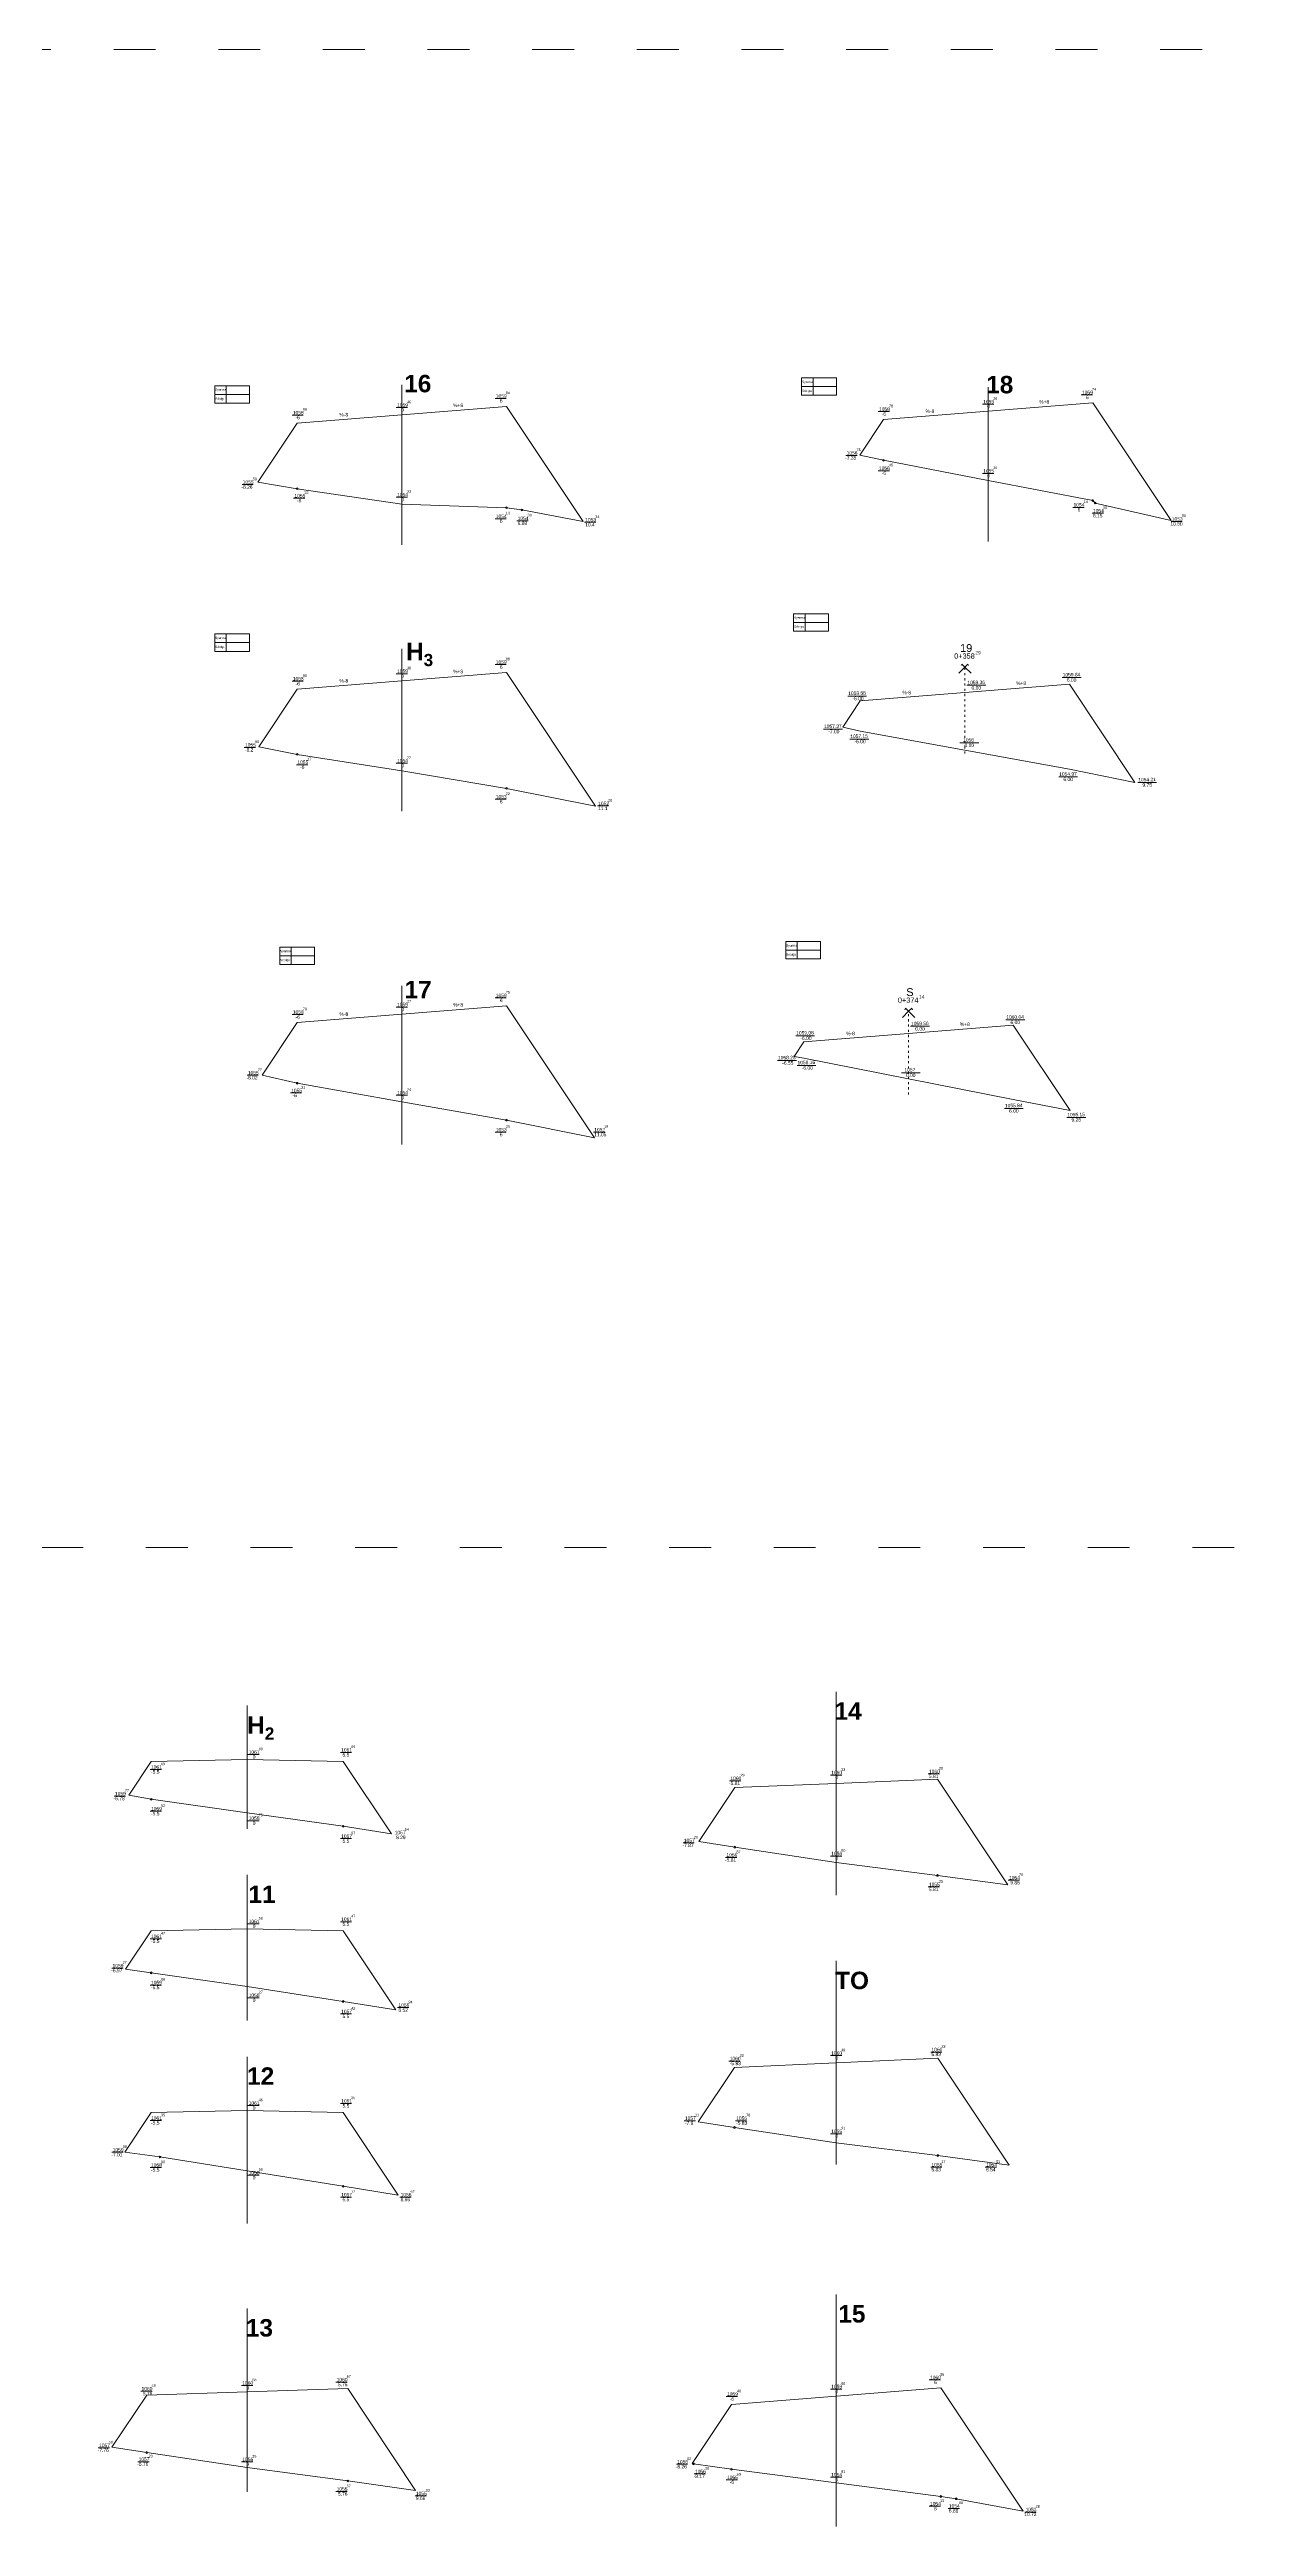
# Model space of a CAD drawing. Header units: millimetres. Extents: x 19067981 to 38137102, y 2652003 to 2652615.
# Drawn here: x 19068853.4 to 19068922.4, y 2652261.7 to 2652403.7 of the extents above; entities that cross this region are included whole.
import ezdxf

# ---------------------------------------------------------------- set-up
doc = ezdxf.new("R2010")
doc.units = ezdxf.units.MM
doc.linetypes.add('ACAD_ISO03W100', pattern=[30, 12, -18])
doc.layers.add('D.K Kesit No', color=93, linetype='Continuous', lineweight=9)
doc.layers.add('dever 1', color=242, linetype='Continuous')
doc.layers.add('en kesitler', color=7, linetype='Continuous')
doc.styles.get("Standard").update_dxf_attribs({"font": 'arial.ttf'})

msp = doc.modelspace()

# ---------------------------------------------------------------- linework, layer by layer
at = {"lineweight": 0, "ltscale": 2}
for p, q in [((19068878.898, 2652383.659), (19068879.543, 2652383.659)), ((19068912.502, 2652383.858), (19068913.147, 2652383.858)), ((19068867.261, 2652382.705), (19068867.905, 2652382.705)), ((19068873.236, 2652383.139), (19068873.881, 2652383.139)), ((19068900.865, 2652382.904), (19068901.509, 2652382.904)), ((19068906.84, 2652383.337), (19068907.485, 2652383.337)), ((19068899.009, 2652380.394), (19068899.654, 2652380.394)), ((19068900.865, 2652379.516), (19068901.509, 2652379.516)), ((19068906.84, 2652379.361), (19068907.485, 2652379.361)), ((19068864.391, 2652378.723), (19068865.035, 2652378.723)), ((19068867.351, 2652377.939), (19068867.995, 2652377.939)), ((19068873.236, 2652378.004), (19068873.881, 2652378.004)), ((19068878.898, 2652376.761), (19068879.543, 2652376.761)), ((19068880.149, 2652376.646), (19068880.793, 2652376.646)), ((19068884.027, 2652376.565), (19068884.671, 2652376.565)), ((19068912.019, 2652377.417), (19068912.664, 2652377.417)), ((19068913.133, 2652377.075), (19068913.778, 2652377.075)), ((19068917.652, 2652376.61), (19068918.297, 2652376.61)), ((19068873.236, 2652367.879), (19068873.881, 2652367.879)), ((19068878.898, 2652368.399), (19068879.543, 2652368.399)), ((19068867.261, 2652367.445), (19068867.905, 2652367.445)), ((19068864.52, 2652363.654), (19068865.165, 2652363.654)), ((19068867.523, 2652362.662), (19068868.167, 2652362.662)), ((19068873.236, 2652362.75), (19068873.881, 2652362.75)), ((19068878.898, 2652360.679), (19068879.543, 2652360.679)), ((19068884.764, 2652360.298), (19068885.409, 2652360.298)), ((19068867.261, 2652348.337), (19068867.905, 2652348.337)), ((19068873.236, 2652348.77), (19068873.881, 2652348.77)), ((19068878.898, 2652349.291), (19068879.543, 2652349.291)), ((19068864.681, 2652344.855), (19068865.326, 2652344.855)), ((19068867.164, 2652343.84), (19068867.809, 2652343.84)), ((19068873.236, 2652343.717), (19068873.881, 2652343.717)), ((19068878.898, 2652341.598), (19068879.543, 2652341.598)), ((19068884.539, 2652341.598), (19068885.184, 2652341.598)), ((19068864.73, 2652305.912), (19068865.375, 2652305.912)), ((19068870.032, 2652306.033), (19068870.676, 2652306.033)), ((19068859.131, 2652305.054), (19068859.776, 2652305.054)), ((19068892.347, 2652304.406), (19068892.992, 2652304.406)), ((19068898.128, 2652304.738), (19068898.773, 2652304.738)), ((19068903.729, 2652304.799), (19068904.373, 2652304.799)), ((19068857.061, 2652303.53), (19068857.706, 2652303.53)), ((19068859.131, 2652302.66), (19068859.776, 2652302.66)), ((19068864.73, 2652302.119), (19068865.375, 2652302.119)), ((19068870.032, 2652301.089), (19068870.676, 2652301.089)), ((19068889.678, 2652300.845), (19068890.322, 2652300.845)), ((19068892.117, 2652300.004), (19068892.762, 2652300.004)), ((19068898.128, 2652300.094), (19068898.773, 2652300.094)), ((19068903.729, 2652298.318), (19068904.373, 2652298.318)), ((19068908.32, 2652298.705), (19068908.964, 2652298.705)), ((19068864.73, 2652296.203), (19068865.375, 2652296.203)), ((19068870.032, 2652296.325), (19068870.676, 2652296.325)), ((19068859.131, 2652295.346), (19068859.776, 2652295.346)), ((19068856.927, 2652293.668), (19068857.572, 2652293.668)), ((19068859.131, 2652292.697), (19068859.776, 2652292.697)), ((19068864.73, 2652291.968), (19068865.375, 2652291.968)), ((19068873.315, 2652291.404), (19068873.96, 2652291.404)), ((19068870.032, 2652291.039), (19068870.676, 2652291.039)), ((19068898.128, 2652288.65), (19068898.773, 2652288.65)), ((19068903.873, 2652288.857), (19068904.517, 2652288.857)), ((19068892.31, 2652288.34), (19068892.955, 2652288.34)), ((19068864.73, 2652285.784), (19068865.375, 2652285.784)), ((19068870.032, 2652285.905), (19068870.676, 2652285.905)), ((19068859.131, 2652284.926), (19068859.776, 2652284.926)), ((19068889.739, 2652284.92), (19068890.384, 2652284.92)), ((19068892.675, 2652284.92), (19068893.32, 2652284.92)), ((19068898.128, 2652284.17), (19068898.773, 2652284.17)), ((19068856.934, 2652283.106), (19068857.579, 2652283.106)), ((19068859.131, 2652282.233), (19068859.776, 2652282.233)), ((19068864.73, 2652281.793), (19068865.375, 2652281.793)), ((19068903.873, 2652282.251), (19068904.517, 2652282.251)), ((19068907.002, 2652282.251), (19068907.647, 2652282.251)), ((19068870.032, 2652280.538), (19068870.676, 2652280.538)), ((19068873.439, 2652280.538), (19068874.083, 2652280.538)), ((19068869.772, 2652269.934), (19068870.417, 2652269.934)), ((19068903.79, 2652270.055), (19068904.435, 2652270.055)), ((19068858.588, 2652269.411), (19068859.233, 2652269.411)), ((19068864.365, 2652269.737), (19068865.01, 2652269.737)), ((19068892.153, 2652269.101), (19068892.798, 2652269.101)), ((19068898.128, 2652269.534), (19068898.773, 2652269.534)), ((19068856.152, 2652266.165), (19068856.796, 2652266.165)), ((19068858.419, 2652265.368), (19068859.064, 2652265.368)), ((19068864.365, 2652265.356), (19068865.01, 2652265.356)), ((19068889.293, 2652265.221), (19068889.938, 2652265.221)), ((19068890.318, 2652264.664), (19068890.962, 2652264.664)), ((19068892.153, 2652264.327), (19068892.798, 2652264.327)), ((19068898.128, 2652264.479), (19068898.773, 2652264.479)), ((19068869.772, 2652263.658), (19068870.417, 2652263.658)), ((19068874.316, 2652263.407), (19068874.961, 2652263.407)), ((19068903.79, 2652262.815), (19068904.435, 2652262.815)), ((19068904.872, 2652262.691), (19068905.517, 2652262.691)), ((19068909.273, 2652262.484), (19068909.917, 2652262.484))]:
    msp.add_line(p, q, dxfattribs=at)
at = {"linetype": 'ACAD_ISO03W100', "lineweight": 5, "ltscale": 0.01}
for p, q in [((19068905.834, 2652363.297), (19068905.834, 2652368.256)), ((19068902.607, 2652343.746), (19068902.607, 2652348.525))]:
    msp.add_line(p, q, dxfattribs=at)
at = {"layer": 'D.K Kesit No', "color": 0, "ltscale": 0.2}
for p, q in [((19068862.829, 2652383.393), (19068862.829, 2652384.393)), ((19068862.829, 2652384.393), (19068864.829, 2652384.393)), ((19068864.829, 2652383.893), (19068862.829, 2652383.893)), ((19068863.489, 2652384.393), (19068863.489, 2652383.393)), ((19068864.829, 2652384.393), (19068864.829, 2652383.393)), ((19068896.472, 2652383.842), (19068896.472, 2652384.842)), ((19068896.472, 2652384.842), (19068898.472, 2652384.842)), ((19068898.472, 2652384.342), (19068896.472, 2652384.342)), ((19068898.472, 2652383.842), (19068896.472, 2652383.842)), ((19068897.132, 2652384.842), (19068897.132, 2652383.842)), ((19068898.472, 2652384.842), (19068898.472, 2652383.842)), ((19068864.829, 2652383.393), (19068862.829, 2652383.393)), ((19068896.015, 2652370.32), (19068896.015, 2652371.32)), ((19068896.015, 2652371.32), (19068898.015, 2652371.32)), ((19068898.015, 2652370.82), (19068896.015, 2652370.82)), ((19068896.675, 2652371.32), (19068896.675, 2652370.32)), ((19068898.015, 2652371.32), (19068898.015, 2652370.32)), ((19068862.83, 2652369.159), (19068862.83, 2652370.159)), ((19068862.83, 2652370.159), (19068864.83, 2652370.159)), ((19068864.83, 2652369.659), (19068862.83, 2652369.659)), ((19068863.49, 2652370.159), (19068863.49, 2652369.159)), ((19068864.83, 2652370.159), (19068864.83, 2652369.159)), ((19068898.015, 2652370.32), (19068896.015, 2652370.32)), ((19068864.83, 2652369.159), (19068862.83, 2652369.159)), ((19068905.834, 2652368.256), (19068905.481, 2652367.902)), ((19068905.658, 2652368.432), (19068905.619, 2652368.34)), ((19068905.834, 2652368.256), (19068905.658, 2652368.432)), ((19068905.834, 2652368.256), (19068906.011, 2652368.432)), ((19068905.834, 2652368.256), (19068906.188, 2652367.902)), ((19068906.011, 2652368.432), (19068906.049, 2652368.34)), ((19068899.834, 2652366.316), (19068905.834, 2652366.796)), ((19068911.834, 2652367.276), (19068905.834, 2652366.796)), ((19068915.586, 2652361.647), (19068911.834, 2652367.276)), ((19068898.831, 2652364.81), (19068899.834, 2652366.316)), ((19068898.831, 2652364.81), (19068899.834, 2652364.586)), ((19068899.834, 2652364.586), (19068911.834, 2652362.406)), ((19068911.834, 2652362.406), (19068915.586, 2652361.647)), ((19068895.562, 2652351.526), (19068895.562, 2652352.526)), ((19068895.562, 2652352.526), (19068897.562, 2652352.526)), ((19068896.222, 2652352.526), (19068896.222, 2652351.526)), ((19068897.562, 2652352.526), (19068897.562, 2652351.526)), ((19068866.554, 2652351.205), (19068866.554, 2652352.205)), ((19068866.554, 2652352.205), (19068868.554, 2652352.205)), ((19068868.554, 2652351.705), (19068866.554, 2652351.705)), ((19068868.554, 2652351.205), (19068866.554, 2652351.205)), ((19068867.214, 2652352.205), (19068867.214, 2652351.205)), ((19068868.554, 2652352.205), (19068868.554, 2652351.205)), ((19068897.562, 2652352.026), (19068895.562, 2652352.026)), ((19068897.562, 2652351.526), (19068895.562, 2652351.526)), ((19068902.607, 2652348.525), (19068902.253, 2652348.171)), ((19068902.43, 2652348.701), (19068902.392, 2652348.609)), ((19068902.607, 2652348.525), (19068902.43, 2652348.701)), ((19068902.607, 2652348.525), (19068902.784, 2652348.701)), ((19068902.607, 2652348.525), (19068902.96, 2652348.171)), ((19068902.784, 2652348.701), (19068902.822, 2652348.609)), ((19068896.052, 2652345.932), (19068896.607, 2652346.764)), ((19068896.607, 2652346.764), (19068902.607, 2652347.244)), ((19068908.607, 2652347.724), (19068902.607, 2652347.244)), ((19068911.867, 2652342.834), (19068908.607, 2652347.724)), ((19068896.052, 2652345.932), (19068896.607, 2652345.844)), ((19068896.607, 2652345.844), (19068908.607, 2652343.464)), ((19068908.607, 2652343.464), (19068911.867, 2652342.834))]:
    msp.add_line(p, q, dxfattribs=at)
at = {"layer": 'D.K Kesit No', "lineweight": 0, "ltscale": 0.2}
for p, q in [((19068873.559, 2652384.443), (19068873.559, 2652375.259)), ((19068907.162, 2652384.307), (19068907.162, 2652375.458)), ((19068867.559, 2652382.246), (19068873.559, 2652382.726)), ((19068879.559, 2652383.206), (19068873.559, 2652382.726)), ((19068901.162, 2652382.445), (19068907.162, 2652382.925)), ((19068913.162, 2652383.405), (19068907.162, 2652382.925)), ((19068873.559, 2652369.306), (19068873.559, 2652360)), ((19068879.559, 2652367.946), (19068873.559, 2652367.466)), ((19068867.559, 2652366.986), (19068873.559, 2652367.466)), ((19068873.559, 2652349.992), (19068873.559, 2652340.891)), ((19068867.559, 2652347.878), (19068873.559, 2652348.358)), ((19068879.559, 2652348.838), (19068873.559, 2652348.358)), ((19068864.688, 2652308.717), (19068864.688, 2652301.657)), ((19068898.451, 2652309.516), (19068898.451, 2652297.842)), ((19068864.688, 2652305.626), (19068859.188, 2652305.516)), ((19068870.188, 2652305.516), (19068864.688, 2652305.626)), ((19068892.643, 2652304.021), (19068898.451, 2652304.261)), ((19068904.259, 2652304.501), (19068898.451, 2652304.261)), ((19068864.688, 2652299.009), (19068864.688, 2652290.661)), ((19068864.688, 2652295.917), (19068859.188, 2652295.807)), ((19068870.188, 2652295.807), (19068864.688, 2652295.917)), ((19068898.451, 2652294.075), (19068898.451, 2652282.401)), ((19068864.688, 2652288.589), (19068864.688, 2652279.019)), ((19068904.281, 2652288.51), (19068898.451, 2652288.238)), ((19068892.621, 2652287.966), (19068898.451, 2652288.238)), ((19068864.688, 2652285.498), (19068859.188, 2652285.388)), ((19068870.188, 2652285.388), (19068864.688, 2652285.498)), ((19068864.688, 2652274.158), (19068864.688, 2652263.647)), ((19068898.451, 2652274.959), (19068898.451, 2652261.655)), ((19068858.926, 2652269.185), (19068864.688, 2652269.372)), ((19068870.45, 2652269.559), (19068864.688, 2652269.372)), ((19068892.451, 2652268.642), (19068898.451, 2652269.122)), ((19068904.451, 2652269.602), (19068898.451, 2652269.122))]:
    msp.add_line(p, q, dxfattribs=at)
at = {"layer": 'D.K Kesit No', "color": 1, "lineweight": 0, "ltscale": 0.2}
for p, q in [((19068865.297, 2652378.854), (19068867.559, 2652382.246)), ((19068883.956, 2652376.611), (19068879.559, 2652383.206)), ((19068899.809, 2652380.415), (19068901.162, 2652382.445)), ((19068917.657, 2652376.663), (19068913.162, 2652383.405)), ((19068899.809, 2652380.415), (19068901.162, 2652380.115)), ((19068901.162, 2652380.115), (19068907.162, 2652378.965)), ((19068865.297, 2652378.854), (19068867.559, 2652378.486)), ((19068867.559, 2652378.486), (19068873.559, 2652377.596)), ((19068913.162, 2652377.805), (19068907.162, 2652378.965)), ((19068879.559, 2652377.396), (19068873.559, 2652377.596)), ((19068880.439, 2652377.266), (19068879.559, 2652377.396)), ((19068883.956, 2652376.611), (19068880.439, 2652377.266)), ((19068913.312, 2652377.665), (19068913.162, 2652377.805)), ((19068917.657, 2652376.663), (19068913.312, 2652377.665)), ((19068884.661, 2652360.292), (19068879.559, 2652367.946)), ((19068865.356, 2652363.682), (19068867.559, 2652366.986)), ((19068865.356, 2652363.682), (19068867.559, 2652363.256)), ((19068867.559, 2652363.256), (19068873.559, 2652362.306)), ((19068879.559, 2652361.306), (19068873.559, 2652362.306)), ((19068884.661, 2652360.292), (19068879.559, 2652361.306)), ((19068884.605, 2652341.268), (19068879.559, 2652348.838)), ((19068865.544, 2652344.855), (19068867.559, 2652347.878)), ((19068865.544, 2652344.855), (19068867.559, 2652344.398)), ((19068867.559, 2652344.398), (19068873.559, 2652343.328)), ((19068879.559, 2652342.288), (19068873.559, 2652343.328)), ((19068884.605, 2652341.268), (19068879.559, 2652342.288)), ((19068857.905, 2652303.592), (19068859.188, 2652305.516)), ((19068872.957, 2652301.363), (19068870.188, 2652305.516)), ((19068890.58, 2652300.927), (19068892.643, 2652304.021)), ((19068908.303, 2652298.434), (19068904.259, 2652304.501)), ((19068857.905, 2652303.592), (19068859.188, 2652303.346)), ((19068859.188, 2652303.346), (19068864.688, 2652302.576)), ((19068870.188, 2652301.796), (19068864.688, 2652302.576)), ((19068872.957, 2652301.363), (19068870.188, 2652301.796)), ((19068890.58, 2652300.927), (19068892.643, 2652300.601)), ((19068892.643, 2652300.601), (19068898.451, 2652299.731)), ((19068904.259, 2652298.981), (19068898.451, 2652299.731)), ((19068908.303, 2652298.434), (19068904.259, 2652298.981)), ((19068857.72, 2652293.606), (19068859.188, 2652295.807)), ((19068864.688, 2652296.167), (19068864.688, 2652296.167)), ((19068873.211, 2652291.273), (19068870.188, 2652295.807)), ((19068857.72, 2652293.606), (19068859.188, 2652293.397)), ((19068859.188, 2652293.397), (19068864.688, 2652292.607)), ((19068870.188, 2652291.757), (19068864.688, 2652292.607)), ((19068864.688, 2652291.932), (19068864.688, 2652291.932)), ((19068873.211, 2652291.273), (19068870.188, 2652291.757)), ((19068908.376, 2652282.367), (19068904.281, 2652288.51)), ((19068890.551, 2652284.861), (19068892.621, 2652287.966)), ((19068864.688, 2652285.748), (19068864.688, 2652285.748)), ((19068857.673, 2652283.116), (19068859.188, 2652285.388)), ((19068873.344, 2652280.654), (19068870.188, 2652285.388)), ((19068890.551, 2652284.861), (19068892.621, 2652284.528)), ((19068892.621, 2652284.528), (19068898.451, 2652283.658)), ((19068857.673, 2652283.116), (19068859.688, 2652282.838)), ((19068859.688, 2652282.838), (19068864.688, 2652282.038)), ((19068904.281, 2652282.918), (19068898.451, 2652283.658)), ((19068908.376, 2652282.367), (19068904.281, 2652282.918)), ((19068870.188, 2652281.158), (19068864.688, 2652282.038)), ((19068864.688, 2652281.757), (19068864.688, 2652281.757)), ((19068873.344, 2652280.654), (19068870.188, 2652281.158)), ((19068856.932, 2652266.195), (19068858.926, 2652269.185)), ((19068874.344, 2652263.718), (19068870.45, 2652269.559)), ((19068890.194, 2652265.258), (19068892.451, 2652268.642)), ((19068909.167, 2652262.527), (19068904.451, 2652269.602)), ((19068856.932, 2652266.195), (19068858.926, 2652265.892)), ((19068858.926, 2652265.892), (19068864.688, 2652265.042)), ((19068870.45, 2652264.262), (19068864.688, 2652265.042)), ((19068874.344, 2652263.718), (19068870.45, 2652264.262)), ((19068890.194, 2652265.258), (19068890.281, 2652265.242)), ((19068890.281, 2652265.242), (19068892.451, 2652264.932)), ((19068892.451, 2652264.932), (19068898.451, 2652264.152)), ((19068904.451, 2652263.372), (19068898.451, 2652264.152)), ((19068905.331, 2652263.242), (19068904.451, 2652263.372)), ((19068909.167, 2652262.527), (19068905.331, 2652263.242))]:
    msp.add_line(p, q, dxfattribs=at)
at = {"layer": 'D.K Kesit No', "color": 0, "linetype": 'ACAD_ISO03W100', "lineweight": 15, "ltscale": 0.2}
for p, q in [((19068899.122, 2652366.599), (19068900.199, 2652366.599)), ((19068905.952, 2652367.213), (19068907.029, 2652367.213)), ((19068911.418, 2652367.657), (19068912.495, 2652367.657)), ((19068897.735, 2652364.704), (19068898.813, 2652364.704)), ((19068899.24, 2652364.133), (19068900.318, 2652364.133)), ((19068905.551, 2652363.912), (19068906.629, 2652363.912)), ((19068911.217, 2652361.962), (19068912.295, 2652361.962)), ((19068915.751, 2652361.644), (19068916.828, 2652361.644)), ((19068908.185, 2652348.031), (19068909.262, 2652348.031)), ((19068896.137, 2652347.122), (19068897.214, 2652347.122)), ((19068902.724, 2652347.662), (19068903.802, 2652347.662)), ((19068895.097, 2652345.704), (19068896.175, 2652345.704)), ((19068896.215, 2652345.423), (19068897.293, 2652345.423)), ((19068902.191, 2652345.005), (19068903.268, 2652345.005)), ((19068908.105, 2652342.956), (19068909.182, 2652342.956)), ((19068911.682, 2652342.436), (19068912.76, 2652342.436))]:
    msp.add_line(p, q, dxfattribs=at)
at = {"layer": 'D.K Kesit No', "color": 1, "lineweight": 0, "ltscale": 0.2}
for centre in [(19068901.162, 2652380.115), (19068867.559, 2652378.486), (19068913.162, 2652377.805), (19068879.559, 2652377.396), (19068880.439, 2652377.266), (19068913.312, 2652377.665), (19068867.559, 2652363.256), (19068879.559, 2652361.306), (19068867.559, 2652344.398), (19068879.559, 2652342.288), (19068859.188, 2652303.346), (19068870.188, 2652301.796), (19068892.643, 2652300.601), (19068904.259, 2652298.981), (19068859.188, 2652293.397), (19068870.188, 2652291.757), (19068892.621, 2652284.528), (19068859.688, 2652282.838), (19068904.281, 2652282.918), (19068870.188, 2652281.158), (19068858.926, 2652265.892), (19068870.45, 2652264.262), (19068890.281, 2652265.242), (19068892.451, 2652264.932), (19068904.451, 2652263.372), (19068905.331, 2652263.242)]:
    msp.add_circle(centre, 0.05, dxfattribs=at)
at = {"layer": 'dever 1', "linetype": 'ACAD_ISO03W100', "lineweight": 0, "ltscale": 0.2}
msp.add_lwpolyline([(19068449.034, 2652403.664), (19069167.279, 2652403.664), (19069167.279, 2652317.787), (19068449.034, 2652317.787), (19068449.034, 2652403.664)], dxfattribs=at)

# ---------------------------------------------------------------- texts
at = {"color": 1, "lineweight": 0}
for s, insert, char_height, width, attachment_point in [('{\\C5;46}', (19068873.855, 2652383.537), 0.15, 4.707345624410664e-14, 1), ('{\\C5;1059}', (19068878.943, 2652383.901), 0.2, 0.87201, 1), ('{\\C5;    6}', (19068878.864, 2652383.42), 0.2, 0.96851, 7), ('{\\C5;94}', (19068879.517, 2652384.058), 0.15, 4.707345624410664e-14, 1), ('{\\C5;1059}', (19068906.885, 2652383.579), 0.2, 0.87201, 1), ('{\\C5;26}', (19068907.459, 2652383.736), 0.15, 4.707345624410664e-14, 1), ('{\\C5;1059}', (19068912.547, 2652384.1), 0.2, 0.87201, 1), ('{\\C5;    6}', (19068912.468, 2652383.618), 0.2, 0.96851, 7), ('{\\C5;74}', (19068913.121, 2652384.257), 0.15, 4.707345624410664e-14, 1), ('{\\C5;1058}', (19068867.306, 2652382.947), 0.2, 0.87201, 1), ('{\\C5;   -6}', (19068867.227, 2652382.466), 0.2, 0.96851, 7), ('{\\C5;98}', (19068867.88, 2652383.104), 0.15, 4.707345624410664e-14, 1), ('{\\C5;1059}', (19068873.281, 2652383.381), 0.2, 0.87201, 1), ('{\\C5;    0}', (19068873.202, 2652382.899), 0.2, 0.96851, 7), ('{\\C5;1058}', (19068900.91, 2652383.146), 0.2, 0.87201, 1), ('{\\C5;   -6}', (19068900.831, 2652382.664), 0.2, 0.96851, 7), ('{\\C5;78}', (19068901.483, 2652383.303), 0.15, 4.707345624410664e-14, 1), ('{\\C5;    0}', (19068906.806, 2652383.098), 0.2, 0.96851, 7), ('{\\C5;75}', (19068899.628, 2652380.793), 0.15, 4.707345624410664e-14, 1), ('{\\C5;-7.35}', (19068898.975, 2652380.154), 0.2, 0.96851, 7), ('{\\C5;1056}', (19068899.054, 2652380.636), 0.2, 0.87201, 1), ('{\\C5;1056}', (19068900.91, 2652379.758), 0.2, 0.87201, 1), ('{\\C5;   -6}', (19068900.831, 2652379.276), 0.2, 0.96851, 7), ('{\\C5;45}', (19068901.483, 2652379.915), 0.15, 4.707345624410664e-14, 1), ('{\\C5;1055}', (19068906.885, 2652379.603), 0.2, 0.87201, 1), ('{\\C5;    0}', (19068906.806, 2652379.121), 0.2, 0.96851, 7), ('{\\C5;30}', (19068907.459, 2652379.759), 0.15, 4.707345624410664e-14, 1), ('{\\C5;-8.26}', (19068864.357, 2652378.484), 0.2, 0.96851, 7), ('{\\C5;1055}', (19068864.436, 2652378.965), 0.2, 0.87201, 1), ('{\\C5;59}', (19068865.01, 2652379.122), 0.15, 4.707345624410664e-14, 1), ('{\\C5;1055}', (19068867.395, 2652378.181), 0.2, 0.87201, 1), ('{\\C5;   -6}', (19068867.316, 2652377.699), 0.2, 0.96851, 7), ('{\\C5;22}', (19068867.969, 2652378.338), 0.15, 4.707345624410664e-14, 1), ('{\\C5;1054}', (19068873.281, 2652378.246), 0.2, 0.87201, 1), ('{\\C5;    0}', (19068873.202, 2652377.764), 0.2, 0.96851, 7), ('{\\C5;33}', (19068873.855, 2652378.403), 0.15, 4.707345624410664e-14, 1), ('{\\C5;14}', (19068912.638, 2652377.816), 0.15, 4.707345624410664e-14, 1), ('{\\C5;1054}', (19068878.943, 2652377.003), 0.2, 0.87201, 1), ('{\\C5;    6}', (19068878.864, 2652376.522), 0.2, 0.96851, 7), ('{\\C5;13}', (19068879.517, 2652377.16), 0.15, 4.707345624410664e-14, 1), ('{\\C5; 6.88}', (19068880.115, 2652376.406), 0.2, 0.96851, 7), ('{\\C5;1054}', (19068880.194, 2652376.888), 0.2, 0.87201, 1), ('{\\C5;00}', (19068880.768, 2652377.045), 0.15, 4.707345624410664e-14, 1), ('{\\C5; 10.4}', (19068883.992, 2652376.326), 0.2, 0.96851, 7), ('{\\C5;1053}', (19068884.071, 2652376.807), 0.2, 0.87201, 1), ('{\\C5;34}', (19068884.645, 2652376.964), 0.15, 4.707345624410664e-14, 1), ('{\\C5;1054}', (19068912.064, 2652377.659), 0.2, 0.87201, 1), ('{\\C5;    6}', (19068911.985, 2652377.177), 0.2, 0.96851, 7), ('{\\C5; 6.15}', (19068913.099, 2652376.835), 0.2, 0.96851, 7), ('{\\C5;1054}', (19068913.178, 2652377.317), 0.2, 0.87201, 1), ('{\\C5;00}', (19068913.752, 2652377.473), 0.15, 4.707345624410664e-14, 1), ('{\\C5;10.50}', (19068917.618, 2652376.37), 0.2, 0.96851, 7), ('{\\C5;1053}', (19068917.697, 2652376.852), 0.2, 0.87201, 1), ('{\\C5;00}', (19068918.271, 2652377.009), 0.15, 4.707345624410664e-14, 1), ('{\\C5;1059}', (19068873.281, 2652368.121), 0.2, 0.87201, 1), ('{\\C5;38}', (19068873.855, 2652368.277), 0.15, 4.707345624410664e-14, 1), ('{\\C5;1059}', (19068878.943, 2652368.642), 0.2, 0.87201, 1), ('{\\C5;    6}', (19068878.864, 2652368.16), 0.2, 0.96851, 7), ('{\\C5;86}', (19068879.517, 2652368.798), 0.15, 4.707345624410664e-14, 1), ('{\\C5;1058}', (19068867.306, 2652367.688), 0.2, 0.87201, 1), ('{\\C5;   -6}', (19068867.227, 2652367.206), 0.2, 0.96851, 7), ('{\\C5;90}', (19068867.88, 2652367.844), 0.15, 4.707345624410664e-14, 1), ('{\\C5;    0}', (19068873.202, 2652367.639), 0.2, 0.96851, 7), ('{\\C5; -8.2}', (19068864.486, 2652363.414), 0.2, 0.96851, 7), ('{\\C5;1055}', (19068864.565, 2652363.896), 0.2, 0.87201, 1), ('{\\C5;60}', (19068865.139, 2652364.053), 0.15, 4.707345624410664e-14, 1), ('{\\C5;1055}', (19068867.568, 2652362.904), 0.2, 0.87201, 1), ('{\\C5;   -6}', (19068867.489, 2652362.423), 0.2, 0.96851, 7), ('{\\C5;17}', (19068868.142, 2652363.061), 0.15, 4.707345624410664e-14, 1), ('{\\C5;1054}', (19068873.281, 2652362.992), 0.2, 0.87201, 1), ('{\\C5;    0}', (19068873.202, 2652362.511), 0.2, 0.96851, 7), ('{\\C5;22}', (19068873.855, 2652363.149), 0.15, 4.707345624410664e-14, 1), ('{\\C5;1053}', (19068878.943, 2652360.921), 0.2, 0.87201, 1), ('{\\C5;22}', (19068879.517, 2652361.078), 0.15, 4.707345624410664e-14, 1), ('{\\C5;    6}', (19068878.864, 2652360.439), 0.2, 0.96851, 7), ('{\\C5; 11.1}', (19068884.73, 2652360.058), 0.2, 0.96851, 7), ('{\\C5;1052}', (19068884.809, 2652360.54), 0.2, 0.87201, 1), ('{\\C5;20}', (19068885.383, 2652360.696), 0.15, 4.707345624410664e-14, 1), ('{\\C5;1059}', (19068878.943, 2652349.533), 0.2, 0.87201, 1), ('{\\C5;75}', (19068879.517, 2652349.69), 0.15, 4.707345624410664e-14, 1), ('{\\C5;1058}', (19068867.306, 2652348.579), 0.2, 0.87201, 1), ('{\\C5;   -6}', (19068867.227, 2652348.097), 0.2, 0.96851, 7), ('{\\C5;79}', (19068867.88, 2652348.736), 0.15, 4.707345624410664e-14, 1), ('{\\C5;1059}', (19068873.281, 2652349.012), 0.2, 0.87201, 1), ('{\\C5;    0}', (19068873.202, 2652348.53), 0.2, 0.96851, 7), ('{\\C5;27}', (19068873.855, 2652349.169), 0.15, 4.707345624410664e-14, 1), ('{\\C5;    6}', (19068878.864, 2652349.051), 0.2, 0.96851, 7), ('{\\C5;77}', (19068865.3, 2652345.254), 0.15, 4.707345624410664e-14, 1), ('{\\C5;-8.02}', (19068864.647, 2652344.615), 0.2, 0.96851, 7), ('{\\C5;1055}', (19068864.726, 2652345.097), 0.2, 0.87201, 1), ('{\\C5;1055}', (19068867.209, 2652344.082), 0.2, 0.87201, 1), ('{\\C5;  -6}', (19068867.13, 2652343.6), 0.2, 0.96851, 7), ('{\\C5;31}', (19068867.783, 2652344.239), 0.15, 4.707345624410664e-14, 1), ('{\\C5;1054}', (19068873.281, 2652343.959), 0.2, 0.87201, 1), ('{\\C5;24}', (19068873.855, 2652344.116), 0.15, 4.707345624410664e-14, 1), ('{\\C5;    0}', (19068873.202, 2652343.477), 0.2, 0.96851, 7), ('{\\C5;1053}', (19068878.943, 2652341.84), 0.2, 0.87201, 1), ('{\\C5;    6}', (19068878.864, 2652341.358), 0.2, 0.96851, 7), ('{\\C5;20}', (19068879.517, 2652341.996), 0.15, 4.707345624410664e-14, 1), ('{\\C5; 11.05}', (19068884.505, 2652341.358), 0.2, 0.96851, 7), ('{\\C5;1052}', (19068884.584, 2652341.84), 0.2, 0.87201, 1), ('{\\C5;18}', (19068885.158, 2652341.996), 0.15, 4.707345624410664e-14, 1), ('{\\C5;69}', (19068859.75, 2652305.453), 0.15, 4.707345624410664e-14, 1), ('{\\C5;1061}', (19068864.775, 2652306.154), 0.2, 0.87201, 1), ('{\\C5;    0}', (19068864.696, 2652305.672), 0.2, 0.96851, 7), ('{\\C5;80}', (19068865.349, 2652306.311), 0.15, 4.707345624410664e-14, 1), ('{\\C5;1061}', (19068870.077, 2652306.275), 0.2, 0.87201, 1), ('{\\C5;  5.5}', (19068869.998, 2652305.794), 0.2, 0.96851, 7), ('{\\C5;69}', (19068870.65, 2652306.432), 0.15, 4.707345624410664e-14, 1), ('{\\C5;    -5.5}', (19068858.867, 2652304.815), 0.2, 0.96851, 7), ('{\\C5;1061}', (19068859.176, 2652305.297), 0.2, 0.87201, 1), ('{\\C5;-5.81}', (19068892.313, 2652304.166), 0.2, 0.96851, 7), ('{\\C5;1060}', (19068892.392, 2652304.648), 0.2, 0.87201, 1), ('{\\C5;29}', (19068892.966, 2652304.805), 0.15, 4.707345624410664e-14, 1), ('{\\C5;1060}', (19068898.173, 2652304.98), 0.2, 0.87201, 1), ('{\\C5;    0}', (19068898.094, 2652304.498), 0.2, 0.96851, 7), ('{\\C5;53}', (19068898.747, 2652305.136), 0.15, 4.707345624410664e-14, 1), ('{\\C5; 5.81}', (19068903.695, 2652304.56), 0.2, 0.96851, 7), ('{\\C5;1060}', (19068903.773, 2652305.041), 0.2, 0.87201, 1), ('{\\C5;29}', (19068904.347, 2652305.198), 0.15, 4.707345624410664e-14, 1), ('{\\C5;   -6.78}', (19068856.797, 2652303.29), 0.2, 0.96851, 7), ('{\\C5;1059}', (19068857.106, 2652303.772), 0.2, 0.87201, 1), ('{\\C5;77}', (19068857.68, 2652303.928), 0.15, 4.707345624410664e-14, 1), ('{\\C5;    -5.5}', (19068858.867, 2652302.42), 0.2, 0.96851, 7), ('{\\C5;1059}', (19068859.176, 2652302.902), 0.2, 0.87201, 1), ('{\\C5;52}', (19068859.75, 2652303.059), 0.15, 4.707345624410664e-14, 1), ('{\\C5;1058}', (19068864.775, 2652302.361), 0.2, 0.87201, 1), ('{\\C5;    0}', (19068864.696, 2652301.879), 0.2, 0.96851, 7), ('{\\C5;75}', (19068865.349, 2652302.517), 0.15, 4.707345624410664e-14, 1), ('{\\C5;1057}', (19068870.077, 2652301.331), 0.2, 0.87201, 1), ('{\\C5;97}', (19068870.65, 2652301.487), 0.15, 4.707345624410664e-14, 1), ('{\\C5;1057}', (19068873.148, 2652301.541), 0.2, 0.87201, 1), ('{\\C5;  8.29}', (19068873.069, 2652301.059), 0.2, 0.96851, 7), ('{\\C5;54}', (19068873.722, 2652301.697), 0.15, 4.707345624410664e-14, 1), ('{\\C5;20}', (19068890.297, 2652301.244), 0.15, 4.707345624410664e-14, 1), ('{\\C5;  5.5}', (19068869.998, 2652300.849), 0.2, 0.96851, 7), ('{\\C5;-7.87}', (19068889.644, 2652300.605), 0.2, 0.96851, 7), ('{\\C5;1057}', (19068889.723, 2652301.087), 0.2, 0.87201, 1), ('{\\C5;-5.81}', (19068892.083, 2652299.765), 0.2, 0.96851, 7), ('{\\C5;1056}', (19068892.162, 2652300.246), 0.2, 0.87201, 1), ('{\\C5;87}', (19068892.736, 2652300.403), 0.15, 4.707345624410664e-14, 1), ('{\\C5;1056}', (19068898.173, 2652300.336), 0.2, 0.87201, 1), ('{\\C5;    0}', (19068898.094, 2652299.854), 0.2, 0.96851, 7), ('{\\C5;00}', (19068898.747, 2652300.493), 0.15, 4.707345624410664e-14, 1), ('{\\C5; 5.81}', (19068903.695, 2652298.078), 0.2, 0.96851, 7), ('{\\C5;1055}', (19068903.773, 2652298.56), 0.2, 0.87201, 1), ('{\\C5;25}', (19068904.347, 2652298.717), 0.15, 4.707345624410664e-14, 1), ('{\\C5;1054}', (19068908.365, 2652298.947), 0.2, 0.87201, 1), ('{\\C5;  9.85}', (19068908.286, 2652298.465), 0.2, 0.96851, 7), ('{\\C5;70}', (19068908.939, 2652299.104), 0.15, 4.707345624410664e-14, 1), ('{\\C5;1061}', (19068859.176, 2652295.588), 0.2, 0.87201, 1), ('{\\C5;47}', (19068859.75, 2652295.744), 0.15, 4.707345624410664e-14, 1), ('{\\C5;1061}', (19068864.775, 2652296.445), 0.2, 0.87201, 1), ('{\\C5;    0}', (19068864.696, 2652295.964), 0.2, 0.96851, 7), ('{\\C5;58}', (19068865.349, 2652296.602), 0.15, 4.707345624410664e-14, 1), ('{\\C5;1061}', (19068870.077, 2652296.567), 0.2, 0.87201, 1), ('{\\C5;  5.5}', (19068869.998, 2652296.085), 0.2, 0.96851, 7), ('{\\C5;47}', (19068870.65, 2652296.723), 0.15, 4.707345624410664e-14, 1), ('{\\C5;27}', (19068857.546, 2652294.067), 0.15, 4.707345624410664e-14, 1), ('{\\C5;    -5.5}', (19068858.867, 2652295.106), 0.2, 0.96851, 7), ('{\\C5;   -6.97}', (19068856.663, 2652293.428), 0.2, 0.96851, 7), ('{\\C5;1059}', (19068856.972, 2652293.91), 0.2, 0.87201, 1), ('{\\C5;    -5.5}', (19068858.867, 2652292.457), 0.2, 0.96851, 7), ('{\\C5;1059}', (19068859.176, 2652292.939), 0.2, 0.87201, 1), ('{\\C5;06}', (19068859.75, 2652293.096), 0.15, 4.707345624410664e-14, 1), ('{\\C5;1058}', (19068864.775, 2652292.21), 0.2, 0.87201, 1), ('{\\C5;    0}', (19068864.696, 2652291.728), 0.2, 0.96851, 7), ('{\\C5;27}', (19068865.349, 2652292.367), 0.15, 4.707345624410664e-14, 1), ('{\\C5;1057}', (19068870.077, 2652291.281), 0.2, 0.87201, 1), ('{\\C5;42}', (19068870.65, 2652291.438), 0.15, 4.707345624410664e-14, 1), ('{\\C5; 8.52}', (19068873.281, 2652291.164), 0.2, 0.96851, 7), ('{\\C5;1056}', (19068873.36, 2652291.646), 0.2, 0.87201, 1), ('{\\C5;94}', (19068873.934, 2652291.803), 0.15, 4.707345624410664e-14, 1), ('{\\C5;  5.5}', (19068869.998, 2652290.799), 0.2, 0.96851, 7), ('{\\C5;1060}', (19068892.355, 2652288.582), 0.2, 0.87201, 1), ('{\\C5;22}', (19068892.929, 2652288.739), 0.15, 4.707345624410664e-14, 1), ('{\\C5;1060}', (19068898.173, 2652288.892), 0.2, 0.87201, 1), ('{\\C5;    0}', (19068898.094, 2652288.41), 0.2, 0.96851, 7), ('{\\C5;49}', (19068898.747, 2652289.049), 0.15, 4.707345624410664e-14, 1), ('{\\C5; 5.83}', (19068903.839, 2652288.617), 0.2, 0.96851, 7), ('{\\C5;1060}', (19068903.918, 2652289.099), 0.2, 0.87201, 1), ('{\\C5;22}', (19068904.491, 2652289.255), 0.15, 4.707345624410664e-14, 1), ('{\\C5; -5.83}', (19068892.276, 2652288.1), 0.2, 0.96851, 7), ('{\\C5;1061}', (19068864.775, 2652286.026), 0.2, 0.87201, 1), ('{\\C5;    0}', (19068864.696, 2652285.544), 0.2, 0.96851, 7), ('{\\C5;46}', (19068865.349, 2652286.183), 0.15, 4.707345624410664e-14, 1), ('{\\C5;1061}', (19068870.077, 2652286.147), 0.2, 0.87201, 1), ('{\\C5;  5.5}', (19068869.998, 2652285.665), 0.2, 0.96851, 7), ('{\\C5;35}', (19068870.65, 2652286.304), 0.15, 4.707345624410664e-14, 1), ('{\\C5;    -5.5}', (19068858.867, 2652284.687), 0.2, 0.96851, 7), ('{\\C5;1061}', (19068859.176, 2652285.168), 0.2, 0.87201, 1), ('{\\C5;35}', (19068859.75, 2652285.325), 0.15, 4.707345624410664e-14, 1), ('{\\C5; -7.9}', (19068889.705, 2652284.681), 0.2, 0.96851, 7), ('{\\C5;1057}', (19068889.784, 2652285.162), 0.2, 0.87201, 1), ('{\\C5;11}', (19068890.358, 2652285.319), 0.15, 4.707345624410664e-14, 1), ('{\\C5; -5.83}', (19068892.641, 2652284.681), 0.2, 0.96851, 7), ('{\\C5;1056}', (19068892.72, 2652285.162), 0.2, 0.87201, 1), ('{\\C5;78}', (19068893.294, 2652285.319), 0.15, 4.707345624410664e-14, 1), ('{\\C5;1055}', (19068898.173, 2652284.412), 0.2, 0.87201, 1), ('{\\C5;    0}', (19068898.094, 2652283.931), 0.2, 0.96851, 7), ('{\\C5;91}', (19068898.747, 2652284.569), 0.15, 4.707345624410664e-14, 1), ('{\\C5;   -7.01}', (19068856.67, 2652282.867), 0.2, 0.96851, 7), ('{\\C5;1059}', (19068856.979, 2652283.349), 0.2, 0.87201, 1), ('{\\C5;08}', (19068857.553, 2652283.505), 0.15, 4.707345624410664e-14, 1), ('{\\C5;    -5.5}', (19068858.867, 2652281.993), 0.2, 0.96851, 7), ('{\\C5;1058}', (19068859.176, 2652282.475), 0.2, 0.87201, 1), ('{\\C5;80}', (19068859.75, 2652282.632), 0.15, 4.707345624410664e-14, 1), ('{\\C5;1058}', (19068864.775, 2652282.035), 0.2, 0.87201, 1), ('{\\C5;    0}', (19068864.696, 2652281.553), 0.2, 0.96851, 7), ('{\\C5;00}', (19068865.349, 2652282.192), 0.15, 4.707345624410664e-14, 1), ('{\\C5; 5.83}', (19068903.839, 2652282.011), 0.2, 0.96851, 7), ('{\\C5;1055}', (19068903.918, 2652282.493), 0.2, 0.87201, 1), ('{\\C5;17}', (19068904.491, 2652282.65), 0.15, 4.707345624410664e-14, 1), ('{\\C5; 8.54}', (19068906.968, 2652282.011), 0.2, 0.96851, 7), ('{\\C5;1054}', (19068907.047, 2652282.493), 0.2, 0.87201, 1), ('{\\C5;81}', (19068907.621, 2652282.65), 0.15, 4.707345624410664e-14, 1), ('{\\C5;1057}', (19068870.077, 2652280.78), 0.2, 0.87201, 1), ('{\\C5;  5.5}', (19068869.998, 2652280.298), 0.2, 0.96851, 7), ('{\\C5;12}', (19068870.65, 2652280.936), 0.15, 4.707345624410664e-14, 1), ('{\\C5; 8.66}', (19068873.405, 2652280.298), 0.2, 0.96851, 7), ('{\\C5;1056}', (19068873.484, 2652280.78), 0.2, 0.87201, 1), ('{\\C5;62}', (19068874.057, 2652280.936), 0.15, 4.707345624410664e-14, 1), ('{\\C5;1060}', (19068864.41, 2652269.979), 0.2, 0.87201, 1), ('{\\C5;68}', (19068864.984, 2652270.136), 0.15, 4.707345624410664e-14, 1), ('{\\C5;1060}', (19068869.817, 2652270.176), 0.2, 0.87201, 1), ('{\\C5;  5.76}', (19068869.738, 2652269.694), 0.2, 0.96851, 7), ('{\\C5;67}', (19068870.391, 2652270.333), 0.15, 4.707345624410664e-14, 1), ('{\\C5;88}', (19068898.747, 2652269.933), 0.15, 4.707345624410664e-14, 1), ('{\\C5;1060}', (19068903.835, 2652270.297), 0.2, 0.87201, 1), ('{\\C5;    6}', (19068903.756, 2652269.816), 0.2, 0.96851, 7), ('{\\C5;36}', (19068904.409, 2652270.454), 0.15, 4.707345624410664e-14, 1), ('{\\C5;1060}', (19068858.633, 2652269.653), 0.2, 0.87201, 1), ('{\\C5;  5.76}', (19068858.554, 2652269.171), 0.2, 0.96851, 7), ('{\\C5;49}', (19068859.207, 2652269.809), 0.15, 4.707345624410664e-14, 1), ('{\\C5;    0}', (19068864.331, 2652269.497), 0.2, 0.96851, 7), ('{\\C5;1059}', (19068892.198, 2652269.343), 0.2, 0.87201, 1), ('{\\C5;   -6}', (19068892.119, 2652268.862), 0.2, 0.96851, 7), ('{\\C5;40}', (19068892.772, 2652269.5), 0.15, 4.707345624410664e-14, 1), ('{\\C5;1059}', (19068898.173, 2652269.777), 0.2, 0.87201, 1), ('{\\C5;    0}', (19068898.094, 2652269.295), 0.2, 0.96851, 7), ('{\\C5;-7.76}', (19068856.118, 2652265.926), 0.2, 0.96851, 7), ('{\\C5;1057}', (19068856.197, 2652266.408), 0.2, 0.87201, 1), ('{\\C5;50}', (19068856.77, 2652266.564), 0.15, 4.707345624410664e-14, 1), ('{\\C5;20}', (19068859.038, 2652265.767), 0.15, 4.707345624410664e-14, 1), ('{\\C5;35}', (19068864.984, 2652265.755), 0.15, 4.707345624410664e-14, 1), ('{\\C5;-5.76}', (19068858.385, 2652265.128), 0.2, 0.96851, 7), ('{\\C5;1057}', (19068858.464, 2652265.61), 0.2, 0.87201, 1), ('{\\C5;1056}', (19068864.41, 2652265.598), 0.2, 0.87201, 1), ('{\\C5;    0}', (19068864.331, 2652265.116), 0.2, 0.96851, 7), ('{\\C5;-8.26}', (19068889.259, 2652264.981), 0.2, 0.96851, 7), ('{\\C5;1056}', (19068889.338, 2652265.463), 0.2, 0.87201, 1), ('{\\C5;02}', (19068889.912, 2652265.62), 0.15, 4.707345624410664e-14, 1), ('{\\C5;-8.17}', (19068890.283, 2652264.425), 0.2, 0.96851, 7), ('{\\C5;1056}', (19068890.362, 2652264.907), 0.2, 0.87201, 1), ('{\\C5;00}', (19068890.936, 2652265.063), 0.15, 4.707345624410664e-14, 1), ('{\\C5;1055}', (19068892.198, 2652264.569), 0.2, 0.87201, 1), ('{\\C5;   -6}', (19068892.119, 2652264.087), 0.2, 0.96851, 7), ('{\\C5;69}', (19068892.772, 2652264.725), 0.15, 4.707345624410664e-14, 1), ('{\\C5;1054}', (19068898.173, 2652264.721), 0.2, 0.87201, 1), ('{\\C5;    0}', (19068898.094, 2652264.239), 0.2, 0.96851, 7), ('{\\C5;91}', (19068898.747, 2652264.877), 0.15, 4.707345624410664e-14, 1), ('{\\C5;1055}', (19068869.817, 2652263.9), 0.2, 0.87201, 1), ('{\\C5;  5.76}', (19068869.738, 2652263.419), 0.2, 0.96851, 7), ('{\\C5;57}', (19068870.391, 2652264.057), 0.15, 4.707345624410664e-14, 1), ('{\\C5; 9.66}', (19068874.282, 2652263.167), 0.2, 0.96851, 7), ('{\\C5;1055}', (19068874.361, 2652263.649), 0.2, 0.87201, 1), ('{\\C5;03}', (19068874.935, 2652263.805), 0.15, 4.707345624410664e-14, 1), ('{\\C5;1054}', (19068903.835, 2652263.057), 0.2, 0.87201, 1), ('{\\C5;13}', (19068904.409, 2652263.214), 0.15, 4.707345624410664e-14, 1), ('{\\C5;1054}', (19068904.917, 2652262.933), 0.2, 0.87201, 1), ('{\\C5;00}', (19068905.491, 2652263.09), 0.15, 4.707345624410664e-14, 1), ('{\\C5;28}', (19068909.892, 2652262.883), 0.15, 4.707345624410664e-14, 1), ('{\\C5;    6}', (19068903.756, 2652262.576), 0.2, 0.96851, 7), ('{\\C5; 6.88}', (19068904.838, 2652262.451), 0.2, 0.96851, 7), ('{\\C5;10.72}', (19068909.239, 2652262.244), 0.2, 0.96851, 7), ('{\\C5;1053}', (19068909.318, 2652262.726), 0.2, 0.87201, 1)]:
    msp.add_mtext(s, dxfattribs=dict(at, insert=insert, char_height=char_height, width=width, attachment_point=attachment_point))
at = {"color": 7, "lineweight": 20, "width": 16.65294, "attachment_point": 5}
for s, insert, char_height in [('19', (19068905.909, 2652369.349), 0.45), ('0+358', (19068905.809, 2652368.89), 0.3), ('29', (19068906.586, 2652369.083), 0.2), ('S', (19068902.681, 2652349.619), 0.45), ('14', (19068903.358, 2652349.352), 0.2), ('0+374', (19068902.582, 2652349.159), 0.3)]:
    msp.add_mtext(s, dxfattribs=dict(at, insert=insert, char_height=char_height))
at = {"color": 1, "lineweight": 5, "char_height": 0.2, "width": 0.87201, "attachment_point": 1, "rotation": 1.14576}
for s, insert in [('{\\C0;1059.84}', (19068911.44, 2652367.913)), ('{\\C0;1058.88}', (19068899.144, 2652366.855)), ('{\\C0;1059.36}', (19068905.974, 2652367.469)), ('{\\C0;1057.37}', (19068897.757, 2652364.959)), ('{\\C0;1057.15}', (19068899.262, 2652364.388)), ('{\\C0;  1056}', (19068905.574, 2652364.167)), ('{\\C0;1054.97}', (19068911.24, 2652362.218)), ('{\\C0;1054.21}', (19068915.773, 2652361.9)), ('{\\C0;1060.04}', (19068908.207, 2652348.286)), ('{\\C0;1059.08}', (19068896.159, 2652347.378)), ('{\\C0;1059.56}', (19068902.746, 2652347.918)), ('{\\C0;1058.25}', (19068895.119, 2652345.96)), ('{\\C0;1058.16}', (19068896.238, 2652345.679)), ('{\\C0;  1057}', (19068902.213, 2652345.261)), ('{\\C0;1055.84}', (19068908.127, 2652343.212)), ('{\\C0;1055.15}', (19068911.704, 2652342.692))]:
    msp.add_mtext(s, dxfattribs=dict(at, insert=insert))
at = {"layer": 'D.K Kesit No', "color": 0, "lineweight": 0, "ltscale": 0.2, "char_height": 0.1296, "attachment_point": 1}
for s, insert in [('Syarma ', (19068862.851, 2652384.231)), ('Sdolgu ', (19068862.854, 2652383.716)), ('Syarma ', (19068896.494, 2652384.68)), ('Sdolgu ', (19068896.497, 2652384.165)), ('Syarma ', (19068896.037, 2652371.158)), ('Syarma ', (19068862.851, 2652369.997)), ('Sdolgu ', (19068862.854, 2652369.482)), ('Sdolgu ', (19068896.04, 2652370.644)), ('Syarma ', (19068895.584, 2652352.364)), ('Syarma ', (19068866.575, 2652352.043)), ('Sdolgu ', (19068866.578, 2652351.528)), ('Sdolgu ', (19068895.586, 2652351.849))]:
    msp.add_mtext_dynamic_manual_height_columns(s, width=2.66636, gutter_width=1.006, heights=[0], dxfattribs=dict(at, insert=insert))
at = {"layer": 'D.K Kesit No', "color": 0, "linetype": 'ACAD_ISO03W100', "ltscale": 0.2, "char_height": 0.2013, "width": 0.58936, "attachment_point": 1}
for s, insert in [('%+8', (19068910.1, 2652383.566)), ('%-8', (19068869.977, 2652382.833)), ('%+8', (19068876.496, 2652383.367)), ('%-8', (19068903.58, 2652383.031)), ('%+8', (19068876.496, 2652368.107)), ('%-8', (19068869.977, 2652367.573)), ('%-8', (19068902.252, 2652366.902)), ('%+8', (19068908.772, 2652367.436)), ('%-8', (19068869.977, 2652348.464)), ('%+8', (19068876.496, 2652348.998)), ('%-8', (19068899.025, 2652347.351)), ('%+8', (19068905.545, 2652347.885))]:
    msp.add_mtext(s, dxfattribs=dict(at, insert=insert))
at = {"layer": 'D.K Kesit No', "color": 0, "linetype": 'ACAD_ISO03W100', "ltscale": 0.2, "char_height": 0.2013, "attachment_point": 1}
for s, insert in [('-6.00', (19068899.386, 2652366.559)), ('0.00', (19068906.215, 2652367.174)), ('6.00', (19068911.682, 2652367.618)), ('-7.00', (19068897.999, 2652364.664)), ('-6.00', (19068899.504, 2652364.093)), ('0.00', (19068905.815, 2652363.872)), ('6.00', (19068911.481, 2652361.923)), ('9.75', (19068916.014, 2652361.605)), ('6.00', (19068908.449, 2652347.991)), ('-6.00', (19068896.401, 2652347.082)), ('0.00', (19068902.988, 2652347.623)), ('-6.55', (19068895.361, 2652345.665)), ('-6.00', (19068896.479, 2652345.384)), ('0.00', (19068902.454, 2652344.965)), ('6.00', (19068908.369, 2652342.917)), ('9.26', (19068911.946, 2652342.396))]:
    msp.add_mtext_dynamic_manual_height_columns(s, width=0.48464, gutter_width=1.006, heights=[0], dxfattribs=dict(at, insert=insert))
at = {"layer": 'en kesitler', "color": 1, "lineweight": 0, "char_height": 1, "attachment_point": 1}
for s, width, insert in [('\\A1;\\pi0.20173;{\\fArial|b1|i0|c162|p34; 16}', 2.29568, (19068873.103, 2652385.013)), ('\\A1;\\pi0.20821;{\\fArial|b1|i0|c162|p34; 18}', 2.29568, (19068906.46, 2652384.954)), ('\\A1;\\pi0.22014;{\\fArial|b1|i0|c162|p34; H\\H0.7x;\\S^ 3;}', 2.29568, (19068873.19, 2652369.654)), ('\\A1;\\pi0.20787;{\\fArial|b1|i0|c162|p34; 17}', 2.29568, (19068873.114, 2652350.27)), ('\\A1;\\pi-0.020562;{\\fArial|b1|i0|c162|p34; 14}', 1.86883, (19068897.995, 2652308.904)), ('\\A1;\\pi0.068825;{\\fArial|b1|i0|c162|p34; H\\H0.7x;\\S^ 2;}', 1.99829, (19068864.232, 2652308.105)), ('\\A1;\\pi0.14171;{\\fArial|b1|i0|c162|p34; 11}', 1.99829, (19068864.232, 2652298.396)), ('\\A1;\\pi0.54629;{\\fArial|b1|i0|c162|p34;  }', 1.86883, (19068897.995, 2652293.462)), ('\\A1;\\pi0.011754;{\\fArial|b1|i0|c162|p34; TO}', 2.29568, (19068897.995, 2652293.462)), ('\\A1;\\pi0.063265;{\\fArial|b1|i0|c162|p34; 12}', 1.99829, (19068864.232, 2652287.977)), ('\\A1;\\pi0.19798;{\\fArial|b1|i0|c162|p34; 15}', 2.29568, (19068897.995, 2652274.347)), ('\\A1;\\pi-0.0065785;{\\fArial|b1|i0|c162|p34; 13}', 1.86883, (19068864.232, 2652273.545))]:
    msp.add_mtext_dynamic_manual_height_columns(s, width=width, gutter_width=0.91, heights=[0], dxfattribs=dict(at, insert=insert))

doc.saveas('drawing.dxf')
